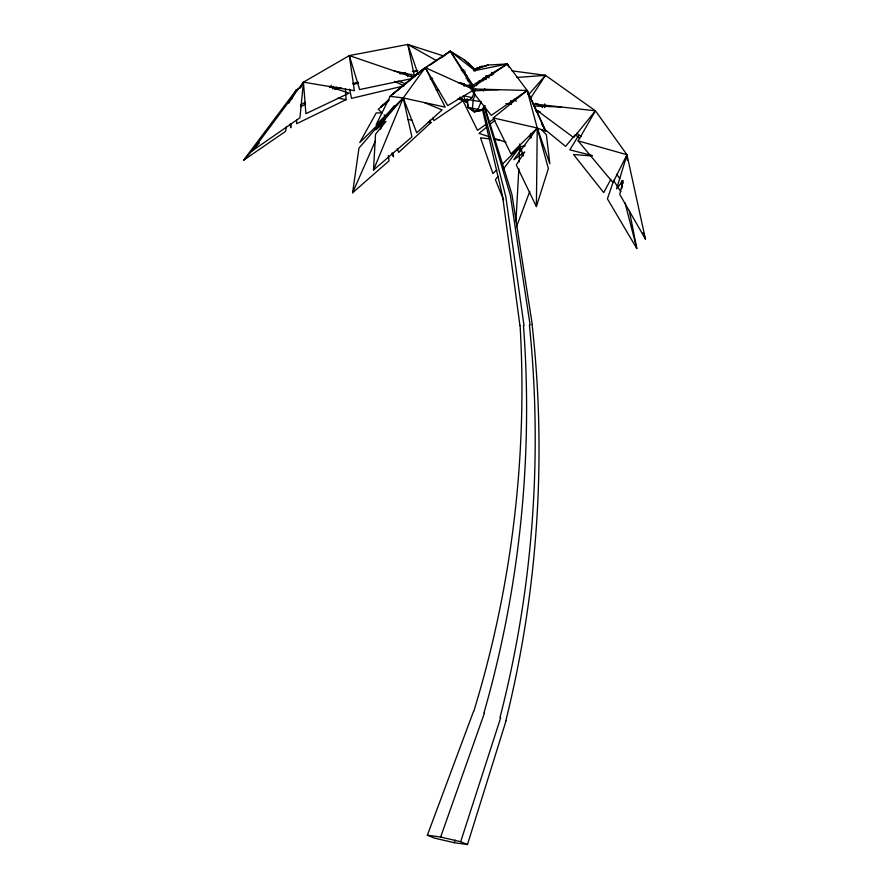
<?xml version="1.0" encoding="UTF-8"?>
<svg xmlns="http://www.w3.org/2000/svg" width="889" height="889" viewBox="0 0 889 889"><rect width="100%" height="100%" fill="white"/><g stroke="black" fill="none" stroke-linecap="round" stroke-linejoin="round"><path stroke-width="1.33" d="M509.308 67.542L507.297 63.964L470.403 88.889L527.177 90.478L545.957 131.283L537.245 128.027L513.798 159.753L524.754 151.93L516.287 164.921L536.389 206.581L537.245 128.027L527.177 90.478L507.297 63.964L487.983 65.03L474.726 69.086M544.679 106.591L544.746 103.869M515.953 221.05L518.843 168.743M519.22 161.865L519.676 144.007M418.786 72.887L412.029 77.543L425.242 67.608L445.211 107.125L403.239 97.957L376.08 124.782L390.138 96.323L403.239 97.957L411.918 136.895L373.502 170.043L375.536 134.25L386.015 121.349L375.791 129.816L403.239 97.957L425.242 67.608L450.267 51.162L464.214 59.696L474.937 69.52M464.147 86.333L464.358 83.655M413.496 77.543L349.333 55.596L354.355 90.667L303.438 82.166L299.926 117.815L252.209 150.852L303.438 82.166L349.333 55.596L407.795 44.45L443.944 56.074M388.349 155.508L389.026 160.842L352.611 192.769L358.967 148.119L386.037 116.648L394.205 105.769M291.348 123.727L290.759 127.783L290.036 123.971M286.569 126.36L285.547 131.372L243.553 160.264L296.315 89.911L301.071 87.066M491.906 75.521L492.528 73.065M532.767 103.835L595.419 110.814L578.128 140.873L626.978 154.764L616.577 188.857L623.145 180.445L619.766 194.402L645.447 239.085L626.978 154.764L595.419 110.814L545.479 75.343L511.942 70.853M473.537 711.389L427.376 835.182L434.176 838.016L454.212 842.705L467.47 844.55L506.019 720.901M536.389 206.581L548.369 168.532L537.245 128.027L493.262 117.904L527.177 90.478L544.546 128.894L541.734 124.149M467.47 844.55L460.68 841.716L500.629 717.912M454.212 842.705L455.09 840.072M613.632 180.667L607.409 198.836L636.791 248.498L629.379 210.871M427.376 835.182L440.633 837.038L484.405 713.156M516.442 226.795L529.766 191.524M466.169 78.888L467.081 76.51M475.348 94.09L473.126 99.901L472.515 107.713L474.304 111.803L481.66 110.447L484.983 105.569M470.137 99.09L472.115 97.634L475.659 88.911M373.502 170.043L403.239 97.957L416.73 132.75L442.111 109.914L424.22 102.535M332.386 88.911L333.431 86.422M352.611 192.769L375.458 140.751M380.47 129.338L386.037 116.648L384.092 114.803M291.448 99.59L296.315 89.911L288.847 103.168M627.301 160.198L626.978 154.764L612.966 182.578L578.128 140.873M302.149 84.577L303.438 82.166L305.905 113.681L349.077 93.167L328.897 86.422M610.821 179.367L603.731 192.613L573.538 154.53L592.185 155.986M476.337 85.755L479.06 80.932M299.982 88.1L303.438 82.166M329.897 87.589L331.33 85.211M578.495 135.661L569.849 149.874L592.218 155.531M530.344 98.579L545.479 75.343L517.009 77.465M484.605 105.98L481.66 110.447L479.56 110.114M483.527 90.978L484.927 88.878L484.272 89.589M497.873 176.444L495.417 179.745L503.652 200.081M503.63 168.743L520.054 146.718L525.155 145.807M595.419 110.814L573.694 137.584L535.256 109.103M575.183 134.728L565.593 146.396L544.379 129.083M528.799 94.467L545.479 75.343M243.553 160.264L259.377 142.896M467.158 98.957L468.292 107.047L474.304 111.803L478.171 108.991L481.138 101.69L466.736 99.412L467.992 107.38L474.304 111.803L481.96 110.114L467.992 107.38M496.784 169.71L492.906 173.544L480.516 137.784L490.017 138.928M501.629 164.921L520.054 146.718L523.554 155.742M386.037 116.648L359.767 142.529L376.236 112.881L382.148 112.959L378.247 109.258L387.793 101.546M429.809 120.159L430.943 122.638L398.661 152.397L397.305 148.574M388.793 99.69L380.681 107.058L389.071 100.324M390.138 96.323L425.242 67.608L474.104 89.722L447.734 105.602L425.242 67.608L392.049 94.679L418.641 72.576M486.45 127.327L479.004 133.417L489.261 136.739M489.639 124.716L494.951 120.359M459.691 97.434L466.158 101.979L468.147 100.535M440.444 58.285L450.267 51.162L475.271 70.942M486.372 124.127L477.493 130.35L461.747 98.301M488.583 122.571L494.128 118.693M421.03 71.342L427.776 66.686M430.032 65.13L450.267 51.162L474.226 87.055M508.564 66.386L507.297 63.964L469.87 87.033L469.125 84.388M300.893 106.747L305.538 104.002M300.471 104.891L305.249 102.202M345.454 88.756L346.077 99.668L296.67 123.727L296.626 119.671M474.426 69.353L482.394 66.164L473.97 69.386M484.916 66.164L487.983 65.03L473.615 69.864M474.615 69.409L479.916 67.764M430.143 78.954L432.743 78.254M334.531 89.445L341.209 87.678M353.222 84.488L358.567 83.077M402.828 86.144L351.533 98.368L349.621 89.144M334.175 87.644L336.853 87.033M352.933 83.41L358.3 82.199M410.762 78.832L359.634 89.556L349.333 55.596M473.815 70.853L507.297 63.964M400.228 73.409L405.628 72.531M412.374 71.431L417.774 70.553M462.336 71.609L465.069 71.164M399.839 73.82L405.173 73.02M413.163 71.82L417.163 71.22M498.785 89.678L471.992 90.911L491.261 115.37L527.177 90.478L527.944 94.423M461.158 69.931L463.847 69.909M533.633 105.958L561.37 107.024M536.078 111.492L540.179 111.881M494.095 139.417L499.529 140.073M505.841 103.691L511.342 104.357M407.818 119.548L411.896 120.093M428.22 122.271L430.943 122.638M460.424 83.033L463.047 83.444M338.009 98.09L346.077 99.668M394.049 70.887L414.263 75.409L407.795 44.45L436.388 60.596M536.178 110.636L538.867 111.247M472.115 97.634L463.402 95.69L466.158 101.979L460.002 97.101M440.633 837.038L460.68 841.716M458.613 82.71L472.281 86.766L450.267 51.162M494.395 138.406L505.941 142.151M436.266 89.656L438.81 90.478M398.194 81.055L405.951 83.855M457.946 98.601L463.047 100.768L433.954 120.582L432.632 118.237M486.483 75.798L488.883 76.876M394.46 81.41L404.184 85.822M485.394 75.998L489.028 77.854M462.736 71.153L465.069 72.576M535.534 103.268L540.079 106.291M537.067 103.591L542.657 107.458M484.094 77.965L486.261 79.599M576.817 133.261L581.228 136.606M491.55 72.376L493.739 74.043M575.472 134.784L579.628 138.384M510.597 100.713L512.597 102.491M464.214 59.696L474.959 69.72M541.601 129.65L546.379 134.817L549.869 163.776L537.245 128.027L510.964 153.897L493.262 117.904M514.531 99.257L516.253 101.335M472.626 109.603L474.304 111.803M464.614 99.946L466.158 101.979M468.081 62.952L470.314 65.897M616.555 174.244L619.866 178.645M621.533 180.856L623.189 183.056M613.466 180.311L620.844 191.735M391.571 153.275L393.538 156.886L392.794 152.864M529.988 135.172L531.266 137.617M529.7 135.573L530.944 138.039M643.147 232.674L645.447 239.085M407.795 44.45L418.219 74.465M484.794 106.913L511.92 194.358L532.255 324.463M530.811 133.506L531.6 136.095M484.205 106.791L510.342 195.28L530.122 325.074M520.054 146.718L521.165 150.608M521.91 153.186L522.654 155.775M466.525 75.143L468.381 81.744M636.791 248.498L625.045 202.881M483.194 108.436L505.752 196.325L524.021 325.674M411.007 74.254L411.951 78.232M482.338 108.891L502.618 196.469L519.943 325.652M483.205 77.999L483.638 80.71M621.889 181.289L622.478 186.657M407.418 73.809L407.695 76.554M544.546 104.869L544.768 107.625M621.355 181.689L621.889 188.535M626.978 154.764L627.001 157.464M520.098 325.641A1000.381 907.258 -84.7 0 1 473.748 711.456M529.422 325.163A1015.705 919.615 -89.3 0 1 499.94 717.69M523.477 325.73A1003.925 908.869 -88.3 0 1 483.927 712.989M532.089 324.485A1022.995 927.227 -86.7 0 1 505.808 720.835"/></g></svg>
